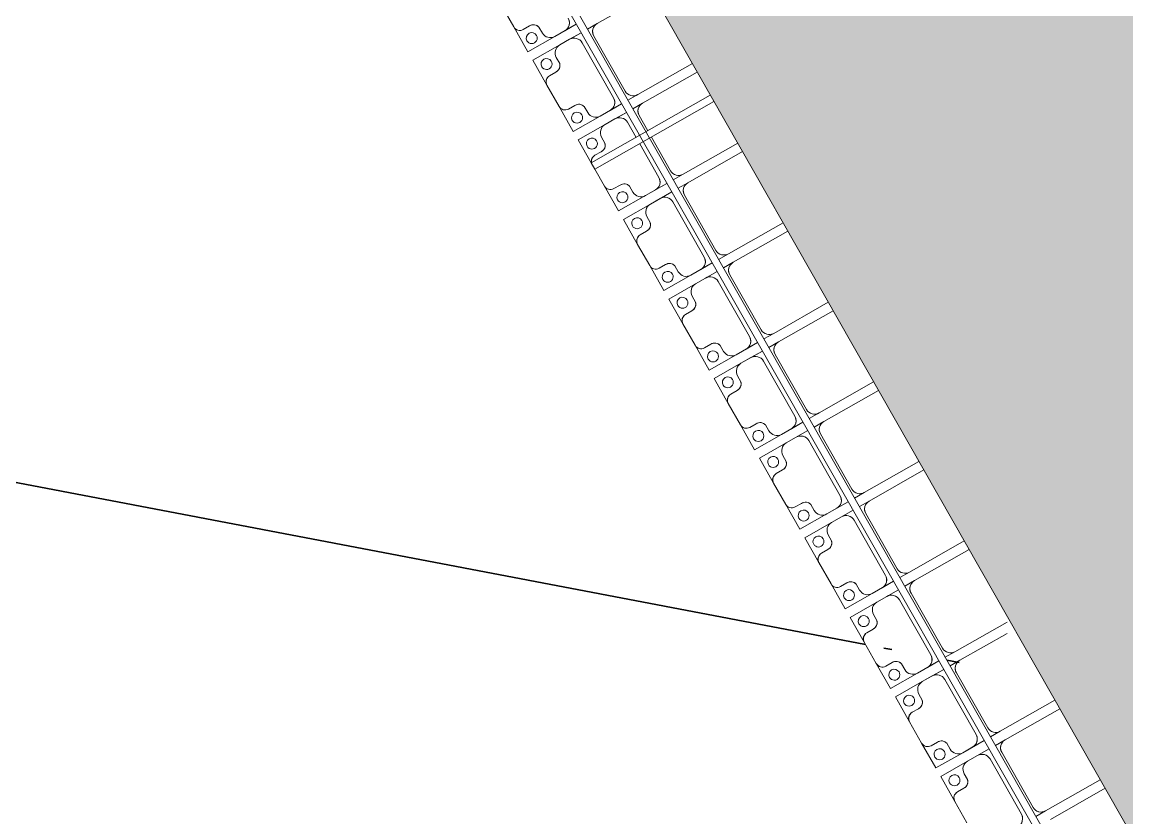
# Model space of a CAD drawing. Header units: millimetres. Extents: x -861324 to 439029, y -308065 to 694685.
# Drawn here: x -188588 to -182556, y -91161 to -86816 of the extents above; entities that cross this region are included whole.
import ezdxf

# ---------------------------------------------------------------- set-up
doc = ezdxf.new("R2010")
doc.units = ezdxf.units.MM
for name, color, linetype, lineweight in [('A-DETL-GENF', 92, 'Continuous', 9), ('A-DETL-THIN', 151, 'Continuous', 9), ('A-GENM', 13, 'Continuous', 9), ('C-TOPO-MAJR', 7, 'Continuous', 35), ('S-BEAM', 12, 'Continuous', 9)]:
    doc.layers.add(name, color=color, linetype=linetype, lineweight=lineweight)

# ---------------------------------------------------------------- blocks, each defined once
blk = doc.blocks.new('Dai phaodi lai - DẢI PHAO ĐI LẠI-25020-BỐ TRÍ BÈ PIN HỒ BẢN MÒNG')
at = {"layer": 'A-GENM', "color": 7}
for p, q in [((80276.8, 0), (80276.8, -343.3)), ((80723.2, -343.3), (80723.2, 0)), ((80776.8, 0), (80776.8, -343.3)), ((81723.2, -343.3), (81723.2, 0)), ((81776.8, 0), (81776.8, -343.3)), ((82223.2, -343.3), (82223.2, 0)), ((83223.2, -343.3), (83223.2, 0)), ((83276.8, 0), (83276.8, -343.3)), ((84223.2, -343.3), (84223.2, 0)), ((84776.8, 0), (84776.8, -343.3)), ((79776.8, 0), (79776.8, -343.3)), ((80223.2, -343.3), (80223.2, 0)), ((81223.2, -343.3), (81223.2, 0)), ((81276.8, 0), (81276.8, -343.3)), ((82276.8, 0), (82276.8, -343.3)), ((82723.2, -343.3), (82723.2, 0)), ((82776.8, 0), (82776.8, -343.3)), ((83723.2, -343.3), (83723.2, -16.2)), ((83776.8, -46.7), (83776.8, -343.3)), ((84276.8, 0), (84276.8, -343.3)), ((84723.2, -343.3), (84723.2, 0)), ((79776.8, -404.5), (79776.8, -343.3)), ((80223.2, -343.3), (80223.2, -404.5)), ((80276.8, -404.5), (80276.8, -343.3)), ((80723.2, -343.3), (80723.2, -404.5)), ((80776.8, -404.5), (80776.8, -343.3)), ((81223.2, -343.3), (81223.2, -404.5)), ((81276.8, -404.5), (81276.8, -343.3)), ((81723.2, -343.3), (81723.2, -404.5)), ((81776.8, -404.5), (81776.8, -343.3)), ((82223.2, -343.3), (82223.2, -404.5)), ((82276.8, -404.5), (82276.8, -343.3)), ((82723.2, -343.3), (82723.2, -404.5)), ((82776.8, -404.5), (82776.8, -343.3)), ((83223.2, -343.3), (83223.2, -404.5)), ((83276.8, -404.5), (83276.8, -343.3)), ((83723.2, -343.3), (83723.2, -404.5)), ((83776.8, -404.5), (83776.8, -343.3)), ((84223.2, -343.3), (84223.2, -404.5)), ((84276.8, -404.5), (84276.8, -343.3)), ((84723.2, -343.3), (84723.2, -404.5)), ((79826.8, -393.3), (80173.2, -393.3)), ((80326.8, -393.3), (80421.5, -393.3)), ((80461.5, -393.3), (80673.2, -393.3)), ((80826.8, -393.3), (81173.2, -393.3)), ((81326.8, -393.3), (81673.2, -393.3)), ((81826.8, -393.3), (82173.2, -393.3)), ((82326.8, -393.3), (82673.2, -393.3)), ((82826.8, -393.3), (83173.2, -393.3)), ((83326.8, -393.3), (83673.2, -393.3)), ((83826.8, -393.3), (84173.2, -393.3)), ((84326.8, -393.3), (84673.2, -393.3)), ((79723.2, -444.5), (79723.2, -516.7)), ((79776.8, -516.7), (79776.8, -444.5)), ((80173.2, -466.7), (79826.8, -466.7)), ((80223.2, -444.5), (80223.2, -516.7)), ((80276.8, -516.7), (80276.8, -444.5)), ((80421.5, -466.7), (80326.8, -466.7)), ((80673.2, -466.7), (80461.5, -466.7)), ((80723.2, -444.5), (80723.2, -516.7)), ((80776.8, -516.7), (80776.8, -444.5)), ((81173.2, -466.7), (80826.8, -466.7)), ((81223.2, -444.5), (81223.2, -516.7)), ((81276.8, -516.7), (81276.8, -444.5)), ((81673.2, -466.7), (81326.8, -466.7)), ((81723.2, -444.5), (81723.2, -516.7)), ((81776.8, -516.7), (81776.8, -444.5)), ((82173.2, -466.7), (81826.8, -466.7)), ((82223.2, -444.5), (82223.2, -516.7)), ((82276.8, -516.7), (82276.8, -444.5)), ((82673.2, -466.7), (82326.8, -466.7)), ((82723.2, -444.5), (82723.2, -516.7)), ((82776.8, -516.7), (82776.8, -444.5)), ((83173.2, -466.7), (82826.8, -466.7)), ((83223.2, -444.5), (83223.2, -516.7)), ((83276.8, -516.7), (83276.8, -444.5)), ((83673.2, -466.7), (83326.8, -466.7)), ((83723.2, -444.5), (83723.2, -516.7)), ((83776.8, -516.7), (83776.8, -444.5)), ((84173.2, -466.7), (83826.8, -466.7)), ((84223.2, -444.5), (84223.2, -516.7)), ((84276.8, -516.7), (84276.8, -444.5)), ((84673.2, -466.7), (84326.8, -466.7)), ((79723.2, -579.3), (79723.2, -516.7)), ((79776.8, -516.7), (79776.8, -579.3)), ((80223.2, -579.3), (80223.2, -516.7)), ((80276.8, -516.7), (80276.8, -579.3)), ((80723.2, -579.3), (80723.2, -516.7)), ((80776.8, -516.7), (80776.8, -579.3)), ((81223.2, -579.3), (81223.2, -516.7)), ((81276.8, -516.7), (81276.8, -579.3)), ((81723.2, -579.3), (81723.2, -516.7)), ((81776.8, -516.7), (81776.8, -579.3)), ((82223.2, -579.3), (82223.2, -516.7)), ((82276.8, -516.7), (82276.8, -579.3)), ((82723.2, -579.3), (82723.2, -516.7)), ((82776.8, -516.7), (82776.8, -579.3)), ((83223.2, -579.3), (83223.2, -516.7)), ((83276.8, -516.7), (83276.8, -579.3)), ((83723.2, -579.3), (83723.2, -516.7)), ((83776.8, -516.7), (83776.8, -579.3)), ((84223.2, -579.3), (84223.2, -516.7)), ((84276.8, -516.7), (84276.8, -579.3)), ((79635.7, -629.3), (79673.2, -629.3)), ((79826.8, -629.3), (79864.3, -629.3)), ((80135.7, -629.3), (80173.2, -629.3)), ((80326.8, -629.3), (80364.3, -629.3)), ((80635.7, -629.3), (80673.2, -629.3)), ((80826.8, -629.3), (80864.3, -629.3)), ((81135.7, -629.3), (81173.2, -629.3)), ((81326.8, -629.3), (81364.3, -629.3)), ((81635.7, -629.3), (81673.2, -629.3)), ((81826.8, -629.3), (81864.3, -629.3)), ((82135.7, -629.3), (82173.2, -629.3)), ((82326.8, -629.3), (82364.3, -629.3)), ((82635.7, -629.3), (82673.2, -629.3)), ((82826.8, -629.3), (82864.3, -629.3)), ((83135.7, -629.3), (83173.2, -629.3)), ((83326.8, -629.3), (83364.3, -629.3)), ((83635.7, -629.3), (83673.2, -629.3)), ((83826.8, -629.3), (83864.3, -629.3)), ((84135.7, -629.3), (84173.2, -629.3)), ((84326.8, -629.3), (84364.3, -629.3)), ((79604.9, -710.4), (79604.9, -670.7)), ((79895.1, -670.7), (79895.1, -710.4)), ((80104.9, -710.4), (80104.9, -670.7)), ((80395.1, -670.7), (80395.1, -710.4)), ((80604.9, -710.4), (80604.9, -670.7)), ((80895.1, -670.7), (80895.1, -710.4)), ((81104.9, -710.4), (81104.9, -670.7)), ((81395.1, -670.7), (81395.1, -710.4)), ((81604.9, -710.4), (81604.9, -670.7)), ((81895.1, -670.7), (81895.1, -710.4)), ((82104.9, -710.4), (82104.9, -670.7)), ((82395.1, -670.7), (82395.1, -710.4)), ((82604.9, -710.4), (82604.9, -670.7)), ((82895.1, -670.7), (82895.1, -710.4)), ((83104.9, -710.4), (83104.9, -670.7)), ((83395.1, -670.7), (83395.1, -710.4)), ((83604.9, -710.4), (83604.9, -670.7)), ((83895.1, -670.7), (83895.1, -710.4)), ((84104.9, -710.4), (84104.9, -670.7)), ((84395.1, -670.7), (84395.1, -710.4)), ((79433.1, -748.4), (79566.9, -748.4)), ((79933.1, -748.4), (80066.9, -748.4)), ((80461.5, -748.4), (80566.9, -748.4)), ((80933.1, -748.4), (81066.9, -748.4)), ((81433.1, -748.4), (81566.9, -748.4)), ((81933.1, -748.4), (82066.9, -748.4)), ((82433.1, -748.4), (82566.9, -748.4)), ((82933.1, -748.4), (83066.9, -748.4)), ((83433.1, -748.4), (83566.9, -748.4)), ((83933.1, -748.4), (84066.9, -748.4)), ((84433.1, -748.4), (84566.9, -748.4))]:
    blk.add_line(p, q, dxfattribs=at)
at = {"layer": 'A-GENM', "color": 9}
for p, q in [((79776.8, -404.5), (79776.8, -343.3)), ((80223.2, -343.3), (80223.2, -404.5)), ((80276.8, -404.5), (80276.8, -343.3)), ((80723.2, -343.3), (80723.2, -404.5)), ((80776.8, -404.5), (80776.8, -343.3)), ((81223.2, -343.3), (81223.2, -404.5)), ((81276.8, -404.5), (81276.8, -343.3)), ((81723.2, -343.3), (81723.2, -404.5)), ((81776.8, -404.5), (81776.8, -343.3)), ((82223.2, -343.3), (82223.2, -404.5)), ((82276.8, -404.5), (82276.8, -343.3)), ((82723.2, -343.3), (82723.2, -404.5)), ((82776.8, -404.5), (82776.8, -343.3)), ((83223.2, -343.3), (83223.2, -404.5)), ((83276.8, -404.5), (83276.8, -343.3)), ((83723.2, -343.3), (83723.2, -404.5)), ((83776.8, -404.5), (83776.8, -343.3)), ((84223.2, -343.3), (84223.2, -404.5)), ((84276.8, -404.5), (84276.8, -343.3)), ((84723.2, -343.3), (84723.2, -404.5)), ((79723.2, -444.5), (79723.2, -579.3)), ((79776.8, -579.3), (79776.8, -444.5)), ((80223.2, -444.5), (80223.2, -579.3)), ((80276.8, -579.3), (80276.8, -444.5)), ((80723.2, -444.5), (80723.2, -579.3)), ((80776.8, -579.3), (80776.8, -444.5)), ((81223.2, -444.5), (81223.2, -579.3)), ((81276.8, -579.3), (81276.8, -444.5)), ((81723.2, -444.5), (81723.2, -579.3)), ((81776.8, -579.3), (81776.8, -444.5)), ((82223.2, -444.5), (82223.2, -579.3)), ((82276.8, -579.3), (82276.8, -444.5)), ((82723.2, -444.5), (82723.2, -579.3)), ((82776.8, -579.3), (82776.8, -444.5)), ((83223.2, -444.5), (83223.2, -579.3)), ((83276.8, -579.3), (83276.8, -444.5)), ((83723.2, -444.5), (83723.2, -579.3)), ((83776.8, -579.3), (83776.8, -444.5)), ((84223.2, -444.5), (84223.2, -579.3)), ((84276.8, -579.3), (84276.8, -444.5)), ((79723.2, -579.3), (79723.2, -748.4)), ((79723.2, -748.4), (79723.2, -579.3)), ((79776.8, -748.4), (79776.8, -579.3)), ((79776.8, -579.3), (79776.8, -748.4)), ((80223.2, -579.3), (80223.2, -748.4)), ((80223.2, -748.4), (80223.2, -579.3)), ((80276.8, -748.4), (80276.8, -579.3)), ((80276.8, -579.3), (80276.8, -748.4)), ((80723.2, -579.3), (80723.2, -748.4)), ((80723.2, -748.4), (80723.2, -579.3)), ((80776.8, -748.4), (80776.8, -579.3)), ((80776.8, -579.3), (80776.8, -748.4)), ((81223.2, -579.3), (81223.2, -748.4)), ((81223.2, -748.4), (81223.2, -579.3)), ((81276.8, -748.4), (81276.8, -579.3)), ((81276.8, -579.3), (81276.8, -748.4)), ((81723.2, -579.3), (81723.2, -748.4)), ((81723.2, -748.4), (81723.2, -579.3)), ((81776.8, -748.4), (81776.8, -579.3)), ((81776.8, -579.3), (81776.8, -748.4)), ((82223.2, -579.3), (82223.2, -748.4)), ((82223.2, -748.4), (82223.2, -579.3)), ((82276.8, -748.4), (82276.8, -579.3)), ((82276.8, -579.3), (82276.8, -748.4)), ((82723.2, -579.3), (82723.2, -748.4)), ((82723.2, -748.4), (82723.2, -579.3)), ((82776.8, -748.4), (82776.8, -579.3)), ((82776.8, -579.3), (82776.8, -748.4)), ((83223.2, -579.3), (83223.2, -748.4)), ((83223.2, -748.4), (83223.2, -579.3)), ((83276.8, -748.4), (83276.8, -579.3)), ((83276.8, -579.3), (83276.8, -748.4)), ((83723.2, -579.3), (83723.2, -748.4)), ((83723.2, -748.4), (83723.2, -579.3)), ((83776.8, -748.4), (83776.8, -579.3)), ((83776.8, -579.3), (83776.8, -748.4)), ((84223.2, -579.3), (84223.2, -748.4)), ((84223.2, -748.4), (84223.2, -579.3)), ((84276.8, -748.4), (84276.8, -579.3)), ((84276.8, -579.3), (84276.8, -748.4)), ((79673.2, -629.3), (79635.7, -629.3)), ((79673.2, -629.3), (79635.7, -629.3)), ((79635.7, -629.3), (79673.2, -629.3)), ((79864.3, -629.3), (79826.8, -629.3)), ((79864.3, -629.3), (79826.8, -629.3)), ((79826.8, -629.3), (79864.3, -629.3)), ((80173.2, -629.3), (80135.7, -629.3)), ((80173.2, -629.3), (80135.7, -629.3)), ((80135.7, -629.3), (80173.2, -629.3)), ((80364.3, -629.3), (80326.8, -629.3)), ((80364.3, -629.3), (80326.8, -629.3)), ((80326.8, -629.3), (80364.3, -629.3)), ((80673.2, -629.3), (80635.7, -629.3)), ((80673.2, -629.3), (80635.7, -629.3)), ((80635.7, -629.3), (80673.2, -629.3)), ((80864.3, -629.3), (80826.8, -629.3)), ((80864.3, -629.3), (80826.8, -629.3)), ((80826.8, -629.3), (80864.3, -629.3)), ((81173.2, -629.3), (81135.7, -629.3)), ((81173.2, -629.3), (81135.7, -629.3)), ((81135.7, -629.3), (81173.2, -629.3)), ((81364.3, -629.3), (81326.8, -629.3)), ((81364.3, -629.3), (81326.8, -629.3)), ((81326.8, -629.3), (81364.3, -629.3)), ((81673.2, -629.3), (81635.7, -629.3)), ((81673.2, -629.3), (81635.7, -629.3)), ((81635.7, -629.3), (81673.2, -629.3)), ((81864.3, -629.3), (81826.8, -629.3)), ((81864.3, -629.3), (81826.8, -629.3)), ((81826.8, -629.3), (81864.3, -629.3)), ((82173.2, -629.3), (82135.7, -629.3)), ((82173.2, -629.3), (82135.7, -629.3)), ((82135.7, -629.3), (82173.2, -629.3)), ((82364.3, -629.3), (82326.8, -629.3)), ((82364.3, -629.3), (82326.8, -629.3)), ((82326.8, -629.3), (82364.3, -629.3)), ((82673.2, -629.3), (82635.7, -629.3)), ((82673.2, -629.3), (82635.7, -629.3)), ((82635.7, -629.3), (82673.2, -629.3)), ((82864.3, -629.3), (82826.8, -629.3)), ((82864.3, -629.3), (82826.8, -629.3)), ((82826.8, -629.3), (82864.3, -629.3)), ((83173.2, -629.3), (83135.7, -629.3)), ((83173.2, -629.3), (83135.7, -629.3)), ((83135.7, -629.3), (83173.2, -629.3)), ((83364.3, -629.3), (83326.8, -629.3)), ((83364.3, -629.3), (83326.8, -629.3)), ((83326.8, -629.3), (83364.3, -629.3)), ((83673.2, -629.3), (83635.7, -629.3)), ((83673.2, -629.3), (83635.7, -629.3)), ((83635.7, -629.3), (83673.2, -629.3)), ((83864.3, -629.3), (83826.8, -629.3)), ((83864.3, -629.3), (83826.8, -629.3)), ((83826.8, -629.3), (83864.3, -629.3)), ((84173.2, -629.3), (84135.7, -629.3)), ((84173.2, -629.3), (84135.7, -629.3)), ((84135.7, -629.3), (84173.2, -629.3)), ((84364.3, -629.3), (84326.8, -629.3)), ((84364.3, -629.3), (84326.8, -629.3)), ((84326.8, -629.3), (84364.3, -629.3)), ((79604.9, -670.7), (79604.9, -710.4)), ((79604.9, -670.7), (79604.9, -710.4)), ((79604.9, -710.4), (79604.9, -670.7)), ((80104.9, -670.7), (80104.9, -710.4)), ((80104.9, -670.7), (80104.9, -710.4)), ((80104.9, -710.4), (80104.9, -670.7)), ((80604.9, -670.7), (80604.9, -710.4)), ((80604.9, -670.7), (80604.9, -710.4)), ((80604.9, -710.4), (80604.9, -670.7)), ((81104.9, -670.7), (81104.9, -710.4)), ((81104.9, -670.7), (81104.9, -710.4)), ((81104.9, -710.4), (81104.9, -670.7)), ((81604.9, -670.7), (81604.9, -710.4)), ((81604.9, -670.7), (81604.9, -710.4)), ((81604.9, -710.4), (81604.9, -670.7)), ((82104.9, -670.7), (82104.9, -710.4)), ((82104.9, -670.7), (82104.9, -710.4)), ((82104.9, -710.4), (82104.9, -670.7)), ((82604.9, -670.7), (82604.9, -710.4)), ((82604.9, -670.7), (82604.9, -710.4)), ((82604.9, -710.4), (82604.9, -670.7)), ((83104.9, -670.7), (83104.9, -710.4)), ((83104.9, -670.7), (83104.9, -710.4)), ((83104.9, -710.4), (83104.9, -670.7)), ((83604.9, -670.7), (83604.9, -710.4)), ((83604.9, -670.7), (83604.9, -710.4)), ((83604.9, -710.4), (83604.9, -670.7)), ((84104.9, -670.7), (84104.9, -710.4)), ((84104.9, -670.7), (84104.9, -710.4)), ((84104.9, -710.4), (84104.9, -670.7)), ((79723.2, -748.4), (79566.9, -748.4)), ((79566.9, -748.4), (79723.2, -748.4)), ((79933.1, -748.4), (79776.8, -748.4)), ((79776.8, -748.4), (79933.1, -748.4)), ((80223.2, -748.4), (80066.9, -748.4)), ((80066.9, -748.4), (80223.2, -748.4)), ((80421.5, -748.4), (80276.8, -748.4)), ((80276.8, -748.4), (80421.5, -748.4)), ((80723.2, -748.4), (80566.9, -748.4)), ((80566.9, -748.4), (80723.2, -748.4)), ((80933.1, -748.4), (80776.8, -748.4)), ((80776.8, -748.4), (80933.1, -748.4)), ((81223.2, -748.4), (81066.9, -748.4)), ((81066.9, -748.4), (81223.2, -748.4)), ((81433.1, -748.4), (81276.8, -748.4)), ((81276.8, -748.4), (81433.1, -748.4)), ((81723.2, -748.4), (81566.9, -748.4)), ((81566.9, -748.4), (81723.2, -748.4)), ((81933.1, -748.4), (81776.8, -748.4)), ((81776.8, -748.4), (81933.1, -748.4)), ((82223.2, -748.4), (82066.9, -748.4)), ((82066.9, -748.4), (82223.2, -748.4)), ((82433.1, -748.4), (82276.8, -748.4)), ((82276.8, -748.4), (82433.1, -748.4)), ((82723.2, -748.4), (82566.9, -748.4)), ((82566.9, -748.4), (82723.2, -748.4)), ((82933.1, -748.4), (82776.8, -748.4)), ((82776.8, -748.4), (82933.1, -748.4)), ((83223.2, -748.4), (83066.9, -748.4)), ((83066.9, -748.4), (83223.2, -748.4)), ((83433.1, -748.4), (83276.8, -748.4)), ((83276.8, -748.4), (83433.1, -748.4)), ((83723.2, -748.4), (83566.9, -748.4)), ((83566.9, -748.4), (83723.2, -748.4)), ((83933.1, -748.4), (83776.8, -748.4)), ((83776.8, -748.4), (83933.1, -748.4)), ((84223.2, -748.4), (84066.9, -748.4)), ((84066.9, -748.4), (84223.2, -748.4)), ((84433.1, -748.4), (84276.8, -748.4)), ((84276.8, -748.4), (84433.1, -748.4))]:
    blk.add_line(p, q, dxfattribs=at)
at = {"layer": 'A-GENM', "color": 7}
for centre, radius, start, end in [((79826.8, -343.3), 50, 180, 270), ((80173.2, -343.3), 50, 270, 0), ((80173.2, -343.3), 50, 300, 0), ((80326.8, -343.3), 50, 180, 270), ((80673.2, -343.3), 50, 270, 0), ((80673.2, -343.3), 50, 300, 0), ((80826.8, -343.3), 50, 180, 270), ((81173.2, -343.3), 50, 270, 0), ((81173.2, -343.3), 50, 300, 0), ((81326.8, -343.3), 50, 180, 270), ((81673.2, -343.3), 50, 270, 0), ((81673.2, -343.3), 50, 300, 0), ((81826.8, -343.3), 50, 180, 270), ((82173.2, -343.3), 50, 270, 0), ((82173.2, -343.3), 50, 300, 0), ((82326.8, -343.3), 50, 180, 270), ((82673.2, -343.3), 50, 270, 0), ((82673.2, -343.3), 50, 300, 0), ((82826.8, -343.3), 50, 180, 270), ((83173.2, -343.3), 50, 270, 0), ((83173.2, -343.3), 50, 300, 0), ((83326.8, -343.3), 50, 180, 270), ((83673.2, -343.3), 50, 270, 0), ((83673.2, -343.3), 50, 300, 0), ((83826.8, -343.3), 50, 180, 270), ((84173.2, -343.3), 50, 270, 0), ((84173.2, -343.3), 50, 300, 0), ((84326.8, -343.3), 50, 180, 270), ((84673.2, -343.3), 50, 270, 0), ((84673.2, -343.3), 50, 300, 0), ((79826.8, -343.3), 50, 210, 270), ((80326.8, -343.3), 50, 210, 270), ((80826.8, -343.3), 50, 210, 270), ((81326.8, -343.3), 50, 210, 270), ((81826.8, -343.3), 50, 210, 270), ((82326.8, -343.3), 50, 210, 270), ((82826.8, -343.3), 50, 210, 270), ((83326.8, -343.3), 50, 210, 270), ((83826.8, -343.3), 50, 210, 270), ((84326.8, -343.3), 50, 210, 270), ((79673.2, -516.7), 50, 360, 90), ((79673.2, -516.7), 50, 30, 90), ((79826.8, -516.7), 50, 90, 180), ((79826.8, -516.7), 50, 120, 180), ((80173.2, -516.7), 50, 360, 90), ((80173.2, -516.7), 50, 30, 90), ((80326.8, -516.7), 50, 90, 180), ((80326.8, -516.7), 50, 120, 180), ((80673.2, -516.7), 50, 360, 90), ((80673.2, -516.7), 50, 30, 90), ((80826.8, -516.7), 50, 90, 180), ((80826.8, -516.7), 50, 120, 180), ((81173.2, -516.7), 50, 360, 90), ((81173.2, -516.7), 50, 30, 90), ((81326.8, -516.7), 50, 90, 180), ((81326.8, -516.7), 50, 120, 180), ((81673.2, -516.7), 50, 360, 90), ((81673.2, -516.7), 50, 30, 90), ((81826.8, -516.7), 50, 90, 180), ((81826.8, -516.7), 50, 120, 180), ((82173.2, -516.7), 50, 360, 90), ((82173.2, -516.7), 50, 30, 90), ((82326.8, -516.7), 50, 90, 180), ((82326.8, -516.7), 50, 120, 180), ((82673.2, -516.7), 50, 360, 90), ((82673.2, -516.7), 50, 30, 90), ((82826.8, -516.7), 50, 90, 180), ((82826.8, -516.7), 50, 120, 180), ((83173.2, -516.7), 50, 360, 90), ((83173.2, -516.7), 50, 30, 90), ((83326.8, -516.7), 50, 90, 180), ((83326.8, -516.7), 50, 120, 180), ((83673.2, -516.7), 50, 360, 90), ((83673.2, -516.7), 50, 30, 90), ((83826.8, -516.7), 50, 90, 180), ((83826.8, -516.7), 50, 120, 180), ((84173.2, -516.7), 50, 360, 90), ((84173.2, -516.7), 50, 30, 90), ((84326.8, -516.7), 50, 90, 180), ((84326.8, -516.7), 50, 120, 180), ((84673.2, -516.7), 50, 360, 90), ((84673.2, -516.7), 50, 30, 90), ((79673.2, -579.3), 50, 270, 360), ((79826.8, -579.3), 50, 180, 270), ((80173.2, -579.3), 50, 270, 360), ((80326.8, -579.3), 50, 180, 270), ((80673.2, -579.3), 50, 270, 360), ((80826.8, -579.3), 50, 180, 270), ((81173.2, -579.3), 50, 270, 360), ((81326.8, -579.3), 50, 180, 270), ((81673.2, -579.3), 50, 270, 360), ((81826.8, -579.3), 50, 180, 270), ((82173.2, -579.3), 50, 270, 360), ((82326.8, -579.3), 50, 180, 270), ((82673.2, -579.3), 50, 270, 360), ((82826.8, -579.3), 50, 180, 270), ((83173.2, -579.3), 50, 270, 360), ((83326.8, -579.3), 50, 180, 270), ((83673.2, -579.3), 50, 270, 360), ((83826.8, -579.3), 50, 180, 270), ((84173.2, -579.3), 50, 270, 360), ((84326.8, -579.3), 50, 180, 270), ((79644.8, -668.2), 40, 103.18854, 183.50807), ((79855.2, -668.2), 40, 356.49193, 76.81146), ((80144.8, -668.2), 40, 103.18854, 183.50807), ((80355.2, -668.2), 40, 356.49193, 76.81146), ((80644.8, -668.2), 40, 103.18854, 183.50807), ((80855.2, -668.2), 40, 356.49193, 76.81146), ((81144.8, -668.2), 40, 103.18854, 183.50807), ((81355.2, -668.2), 40, 356.49193, 76.81146), ((81644.8, -668.2), 40, 103.18854, 183.50807), ((81855.2, -668.2), 40, 356.49193, 76.81146), ((82144.8, -668.2), 40, 103.18854, 183.50807), ((82355.2, -668.2), 40, 356.49193, 76.81146), ((82644.8, -668.2), 40, 103.18854, 183.50807), ((82855.2, -668.2), 40, 356.49193, 76.81146), ((83144.8, -668.2), 40, 103.18854, 183.50807), ((83355.2, -668.2), 40, 356.49193, 76.81146), ((83644.8, -668.2), 40, 103.18854, 183.50807), ((83855.2, -668.2), 40, 356.49193, 76.81146), ((84144.8, -668.2), 40, 103.18854, 183.50807), ((84355.2, -668.2), 40, 356.49193, 76.81146), ((79566.9, -710.4), 38, 270, 0), ((79933.1, -710.4), 38, 180, 270), ((80066.9, -710.4), 38, 270, 0), ((80433.1, -710.4), 38, 180, 255), ((80566.9, -710.4), 38, 270, 0), ((80933.1, -710.4), 38, 180, 270), ((81066.9, -710.4), 38, 270, 0), ((81433.1, -710.4), 38, 180, 270), ((81566.9, -710.4), 38, 270, 0), ((81933.1, -710.4), 38, 180, 270), ((82066.9, -710.4), 38, 270, 0), ((82433.1, -710.4), 38, 180, 270), ((82566.9, -710.4), 38, 270, 0), ((82933.1, -710.4), 38, 180, 270), ((83066.9, -710.4), 38, 270, 0), ((83433.1, -710.4), 38, 180, 270), ((83566.9, -710.4), 38, 270, 0), ((83933.1, -710.4), 38, 180, 270), ((84066.9, -710.4), 38, 270, 0), ((84433.1, -710.4), 38, 180, 270)]:
    blk.add_arc(centre, radius, start, end, dxfattribs=at)
at = {"layer": 'A-GENM', "color": 9}
for centre, radius, start, end in [((79673.2, -579.3), 50, 270, 360), ((79673.2, -579.3), 50, 270, 360), ((79673.2, -579.3), 50, 270, 360), ((79826.8, -579.3), 50, 180, 270), ((79826.8, -579.3), 50, 180, 270), ((79826.8, -579.3), 50, 180, 270), ((80173.2, -579.3), 50, 270, 360), ((80173.2, -579.3), 50, 270, 360), ((80173.2, -579.3), 50, 270, 360), ((80326.8, -579.3), 50, 180, 270), ((80326.8, -579.3), 50, 180, 270), ((80326.8, -579.3), 50, 180, 270), ((80673.2, -579.3), 50, 270, 360), ((80673.2, -579.3), 50, 270, 360), ((80673.2, -579.3), 50, 270, 360), ((80826.8, -579.3), 50, 180, 270), ((80826.8, -579.3), 50, 180, 270), ((80826.8, -579.3), 50, 180, 270), ((81173.2, -579.3), 50, 270, 360), ((81173.2, -579.3), 50, 270, 360), ((81173.2, -579.3), 50, 270, 360), ((81326.8, -579.3), 50, 180, 270), ((81326.8, -579.3), 50, 180, 270), ((81326.8, -579.3), 50, 180, 270), ((81673.2, -579.3), 50, 270, 360), ((81673.2, -579.3), 50, 270, 360), ((81673.2, -579.3), 50, 270, 360), ((81826.8, -579.3), 50, 180, 270), ((81826.8, -579.3), 50, 180, 270), ((81826.8, -579.3), 50, 180, 270), ((82173.2, -579.3), 50, 270, 360), ((82173.2, -579.3), 50, 270, 360), ((82173.2, -579.3), 50, 270, 360), ((82326.8, -579.3), 50, 180, 270), ((82326.8, -579.3), 50, 180, 270), ((82326.8, -579.3), 50, 180, 270), ((82673.2, -579.3), 50, 270, 360), ((82673.2, -579.3), 50, 270, 360), ((82673.2, -579.3), 50, 270, 360), ((82826.8, -579.3), 50, 180, 270), ((82826.8, -579.3), 50, 180, 270), ((82826.8, -579.3), 50, 180, 270), ((83173.2, -579.3), 50, 270, 360), ((83173.2, -579.3), 50, 270, 360), ((83173.2, -579.3), 50, 270, 360), ((83326.8, -579.3), 50, 180, 270), ((83326.8, -579.3), 50, 180, 270), ((83326.8, -579.3), 50, 180, 270), ((83673.2, -579.3), 50, 270, 360), ((83673.2, -579.3), 50, 270, 360), ((83673.2, -579.3), 50, 270, 360), ((83826.8, -579.3), 50, 180, 270), ((83826.8, -579.3), 50, 180, 270), ((83826.8, -579.3), 50, 180, 270), ((84173.2, -579.3), 50, 270, 360), ((84173.2, -579.3), 50, 270, 360), ((84173.2, -579.3), 50, 270, 360), ((84326.8, -579.3), 50, 180, 270), ((84326.8, -579.3), 50, 180, 270), ((84326.8, -579.3), 50, 180, 270), ((79644.8, -668.2), 40, 143.34831, 183.50807), ((79644.8, -668.2), 40, 143.34831, 183.50807), ((79644.8, -668.2), 40, 143.34831, 183.50807), ((79644.8, -668.2), 40, 103.18854, 129.96172), ((79644.8, -668.2), 40, 103.18854, 129.96172), ((79644.8, -668.2), 40, 103.18854, 129.96172), ((79668.4, -693.3), 30, 90, 270), ((79668.4, -693.3), 30, 90, 270), ((79668.4, -693.3), 30, 270, 90), ((79668.4, -693.3), 30, 270, 90), ((79831.6, -693.3), 30, 90, 270), ((79831.6, -693.3), 30, 90, 270), ((79831.6, -693.3), 30, 270, 90), ((79831.6, -693.3), 30, 270, 90), ((79855.2, -668.2), 40, 63.42487, 76.81146), ((79855.2, -668.2), 40, 63.42487, 76.81146), ((79855.2, -668.2), 40, 63.42487, 76.81146), ((79855.2, -668.2), 40, 356.49193, 50.03828), ((79855.2, -668.2), 40, 356.49193, 50.03828), ((79855.2, -668.2), 40, 356.49193, 50.03828), ((80144.8, -668.2), 40, 143.34831, 183.50807), ((80144.8, -668.2), 40, 143.34831, 183.50807), ((80144.8, -668.2), 40, 143.34831, 183.50807), ((80144.8, -668.2), 40, 103.18854, 129.96172), ((80144.8, -668.2), 40, 103.18854, 129.96172), ((80144.8, -668.2), 40, 103.18854, 129.96172), ((80168.4, -693.3), 30, 90, 270), ((80168.4, -693.3), 30, 90, 270), ((80168.4, -693.3), 30, 270, 90), ((80168.4, -693.3), 30, 270, 90), ((80331.6, -693.3), 30, 90, 270), ((80331.6, -693.3), 30, 90, 270), ((80331.6, -693.3), 30, 270, 90), ((80331.6, -693.3), 30, 270, 90), ((80355.2, -668.2), 40, 63.42487, 76.81146), ((80355.2, -668.2), 40, 63.42487, 76.81146), ((80355.2, -668.2), 40, 63.42487, 76.81146), ((80355.2, -668.2), 40, 356.49193, 50.03828), ((80355.2, -668.2), 40, 356.49193, 50.03828), ((80355.2, -668.2), 40, 356.49193, 50.03828), ((80644.8, -668.2), 40, 143.34831, 183.50807), ((80644.8, -668.2), 40, 143.34831, 183.50807), ((80644.8, -668.2), 40, 143.34831, 183.50807), ((80644.8, -668.2), 40, 103.18854, 129.96172), ((80644.8, -668.2), 40, 103.18854, 129.96172), ((80644.8, -668.2), 40, 103.18854, 129.96172), ((80668.4, -693.3), 30, 90, 270), ((80668.4, -693.3), 30, 90, 270), ((80668.4, -693.3), 30, 270, 90), ((80668.4, -693.3), 30, 270, 90), ((80831.6, -693.3), 30, 90, 270), ((80831.6, -693.3), 30, 90, 270), ((80831.6, -693.3), 30, 270, 90), ((80831.6, -693.3), 30, 270, 90), ((80855.2, -668.2), 40, 63.42487, 76.81146), ((80855.2, -668.2), 40, 63.42487, 76.81146), ((80855.2, -668.2), 40, 63.42487, 76.81146), ((80855.2, -668.2), 40, 356.49193, 50.03828), ((80855.2, -668.2), 40, 356.49193, 50.03828), ((80855.2, -668.2), 40, 356.49193, 50.03828), ((81144.8, -668.2), 40, 143.34831, 183.50807), ((81144.8, -668.2), 40, 143.34831, 183.50807), ((81144.8, -668.2), 40, 143.34831, 183.50807), ((81144.8, -668.2), 40, 103.18854, 129.96172), ((81144.8, -668.2), 40, 103.18854, 129.96172), ((81144.8, -668.2), 40, 103.18854, 129.96172), ((81168.4, -693.3), 30, 90, 270), ((81168.4, -693.3), 30, 90, 270), ((81168.4, -693.3), 30, 270, 90), ((81168.4, -693.3), 30, 270, 90), ((81331.6, -693.3), 30, 90, 270), ((81331.6, -693.3), 30, 90, 270), ((81331.6, -693.3), 30, 270, 90), ((81331.6, -693.3), 30, 270, 90), ((81355.2, -668.2), 40, 63.42487, 76.81146), ((81355.2, -668.2), 40, 63.42487, 76.81146), ((81355.2, -668.2), 40, 63.42487, 76.81146), ((81355.2, -668.2), 40, 356.49193, 50.03828), ((81355.2, -668.2), 40, 356.49193, 50.03828), ((81355.2, -668.2), 40, 356.49193, 50.03828), ((81644.8, -668.2), 40, 143.34831, 183.50807), ((81644.8, -668.2), 40, 143.34831, 183.50807), ((81644.8, -668.2), 40, 143.34831, 183.50807), ((81644.8, -668.2), 40, 103.18854, 129.96172), ((81644.8, -668.2), 40, 103.18854, 129.96172), ((81644.8, -668.2), 40, 103.18854, 129.96172), ((81668.4, -693.3), 30, 90, 270), ((81668.4, -693.3), 30, 90, 270), ((81668.4, -693.3), 30, 270, 90), ((81668.4, -693.3), 30, 270, 90), ((81831.6, -693.3), 30, 90, 270), ((81831.6, -693.3), 30, 90, 270), ((81831.6, -693.3), 30, 270, 90), ((81831.6, -693.3), 30, 270, 90), ((81855.2, -668.2), 40, 63.42487, 76.81146), ((81855.2, -668.2), 40, 63.42487, 76.81146), ((81855.2, -668.2), 40, 63.42487, 76.81146), ((81855.2, -668.2), 40, 356.49193, 50.03828), ((81855.2, -668.2), 40, 356.49193, 50.03828), ((81855.2, -668.2), 40, 356.49193, 50.03828), ((82144.8, -668.2), 40, 143.34831, 183.50807), ((82144.8, -668.2), 40, 143.34831, 183.50807), ((82144.8, -668.2), 40, 143.34831, 183.50807), ((82144.8, -668.2), 40, 103.18854, 129.96172), ((82144.8, -668.2), 40, 103.18854, 129.96172), ((82144.8, -668.2), 40, 103.18854, 129.96172), ((82168.4, -693.3), 30, 90, 270), ((82168.4, -693.3), 30, 90, 270), ((82168.4, -693.3), 30, 270, 90), ((82168.4, -693.3), 30, 270, 90), ((82331.6, -693.3), 30, 90, 270), ((82331.6, -693.3), 30, 90, 270), ((82331.6, -693.3), 30, 270, 90), ((82331.6, -693.3), 30, 270, 90), ((82355.2, -668.2), 40, 63.42487, 76.81146), ((82355.2, -668.2), 40, 63.42487, 76.81146), ((82355.2, -668.2), 40, 63.42487, 76.81146), ((82355.2, -668.2), 40, 356.49193, 50.03828), ((82355.2, -668.2), 40, 356.49193, 50.03828), ((82355.2, -668.2), 40, 356.49193, 50.03828), ((82644.8, -668.2), 40, 143.34831, 183.50807), ((82644.8, -668.2), 40, 143.34831, 183.50807), ((82644.8, -668.2), 40, 143.34831, 183.50807), ((82644.8, -668.2), 40, 103.18854, 129.96172), ((82644.8, -668.2), 40, 103.18854, 129.96172), ((82644.8, -668.2), 40, 103.18854, 129.96172), ((82668.4, -693.3), 30, 90, 270), ((82668.4, -693.3), 30, 90, 270), ((82668.4, -693.3), 30, 270, 90), ((82668.4, -693.3), 30, 270, 90), ((82831.6, -693.3), 30, 90, 270), ((82831.6, -693.3), 30, 90, 270), ((82831.6, -693.3), 30, 270, 90), ((82831.6, -693.3), 30, 270, 90), ((82855.2, -668.2), 40, 63.42487, 76.81146), ((82855.2, -668.2), 40, 63.42487, 76.81146), ((82855.2, -668.2), 40, 63.42487, 76.81146), ((82855.2, -668.2), 40, 356.49193, 50.03828), ((82855.2, -668.2), 40, 356.49193, 50.03828), ((82855.2, -668.2), 40, 356.49193, 50.03828), ((83144.8, -668.2), 40, 143.34831, 183.50807), ((83144.8, -668.2), 40, 143.34831, 183.50807), ((83144.8, -668.2), 40, 143.34831, 183.50807), ((83144.8, -668.2), 40, 103.18854, 129.96172), ((83144.8, -668.2), 40, 103.18854, 129.96172), ((83144.8, -668.2), 40, 103.18854, 129.96172), ((83168.4, -693.3), 30, 90, 270), ((83168.4, -693.3), 30, 90, 270), ((83168.4, -693.3), 30, 270, 90), ((83168.4, -693.3), 30, 270, 90), ((83331.6, -693.3), 30, 90, 270), ((83331.6, -693.3), 30, 90, 270), ((83331.6, -693.3), 30, 270, 90), ((83331.6, -693.3), 30, 270, 90), ((83355.2, -668.2), 40, 63.42487, 76.81146), ((83355.2, -668.2), 40, 63.42487, 76.81146), ((83355.2, -668.2), 40, 63.42487, 76.81146), ((83355.2, -668.2), 40, 356.49193, 50.03828), ((83355.2, -668.2), 40, 356.49193, 50.03828), ((83355.2, -668.2), 40, 356.49193, 50.03828), ((83644.8, -668.2), 40, 143.34831, 183.50807), ((83644.8, -668.2), 40, 143.34831, 183.50807), ((83644.8, -668.2), 40, 143.34831, 183.50807), ((83644.8, -668.2), 40, 103.18854, 129.96172), ((83644.8, -668.2), 40, 103.18854, 129.96172), ((83644.8, -668.2), 40, 103.18854, 129.96172), ((83668.4, -693.3), 30, 90, 270), ((83668.4, -693.3), 30, 90, 270), ((83668.4, -693.3), 30, 270, 90), ((83668.4, -693.3), 30, 270, 90), ((83831.6, -693.3), 30, 90, 270), ((83831.6, -693.3), 30, 90, 270), ((83831.6, -693.3), 30, 270, 90), ((83831.6, -693.3), 30, 270, 90), ((83855.2, -668.2), 40, 63.42487, 76.81146), ((83855.2, -668.2), 40, 63.42487, 76.81146), ((83855.2, -668.2), 40, 63.42487, 76.81146), ((83855.2, -668.2), 40, 356.49193, 50.03828), ((83855.2, -668.2), 40, 356.49193, 50.03828), ((83855.2, -668.2), 40, 356.49193, 50.03828), ((84144.8, -668.2), 40, 143.34831, 183.50807), ((84144.8, -668.2), 40, 143.34831, 183.50807), ((84144.8, -668.2), 40, 143.34831, 183.50807), ((84144.8, -668.2), 40, 103.18854, 129.96172), ((84144.8, -668.2), 40, 103.18854, 129.96172), ((84144.8, -668.2), 40, 103.18854, 129.96172), ((84168.4, -693.3), 30, 90, 270), ((84168.4, -693.3), 30, 90, 270), ((84168.4, -693.3), 30, 270, 90), ((84168.4, -693.3), 30, 270, 90), ((84331.6, -693.3), 30, 90, 270), ((84331.6, -693.3), 30, 90, 270), ((84331.6, -693.3), 30, 270, 90), ((84331.6, -693.3), 30, 270, 90), ((84355.2, -668.2), 40, 63.42487, 76.81146), ((84355.2, -668.2), 40, 63.42487, 76.81146), ((84355.2, -668.2), 40, 63.42487, 76.81146), ((84355.2, -668.2), 40, 356.49193, 50.03828), ((84355.2, -668.2), 40, 356.49193, 50.03828), ((84355.2, -668.2), 40, 356.49193, 50.03828), ((79566.9, -710.4), 38, 270, 0), ((79566.9, -710.4), 38, 270, 360), ((79566.9, -710.4), 38, 270, 0), ((79933.1, -710.4), 38, 195, 270), ((79933.1, -710.4), 38, 195, 270), ((79933.1, -710.4), 38, 195, 270), ((80066.9, -710.4), 38, 270, 0), ((80066.9, -710.4), 38, 270, 360), ((80066.9, -710.4), 38, 270, 0), ((80433.1, -710.4), 38, 195, 255), ((80433.1, -710.4), 38, 195, 255), ((80433.1, -710.4), 38, 195, 255), ((80566.9, -710.4), 38, 270, 0), ((80566.9, -710.4), 38, 270, 360), ((80566.9, -710.4), 38, 270, 0), ((80933.1, -710.4), 38, 195, 270), ((80933.1, -710.4), 38, 195, 270), ((80933.1, -710.4), 38, 195, 270), ((81066.9, -710.4), 38, 270, 0), ((81066.9, -710.4), 38, 270, 360), ((81066.9, -710.4), 38, 270, 0), ((81433.1, -710.4), 38, 195, 270), ((81433.1, -710.4), 38, 195, 270), ((81433.1, -710.4), 38, 195, 270), ((81566.9, -710.4), 38, 270, 0), ((81566.9, -710.4), 38, 270, 360), ((81566.9, -710.4), 38, 270, 0), ((81933.1, -710.4), 38, 195, 270), ((81933.1, -710.4), 38, 195, 270), ((81933.1, -710.4), 38, 195, 270), ((82066.9, -710.4), 38, 270, 0), ((82066.9, -710.4), 38, 270, 360), ((82066.9, -710.4), 38, 270, 0), ((82433.1, -710.4), 38, 195, 270), ((82433.1, -710.4), 38, 195, 270), ((82433.1, -710.4), 38, 195, 270), ((82566.9, -710.4), 38, 270, 0), ((82566.9, -710.4), 38, 270, 360), ((82566.9, -710.4), 38, 270, 0), ((82933.1, -710.4), 38, 195, 270), ((82933.1, -710.4), 38, 195, 270), ((82933.1, -710.4), 38, 195, 270), ((83066.9, -710.4), 38, 270, 0), ((83066.9, -710.4), 38, 270, 360), ((83066.9, -710.4), 38, 270, 0), ((83433.1, -710.4), 38, 195, 270), ((83433.1, -710.4), 38, 195, 270), ((83433.1, -710.4), 38, 195, 270), ((83566.9, -710.4), 38, 270, 0), ((83566.9, -710.4), 38, 270, 360), ((83566.9, -710.4), 38, 270, 0), ((83933.1, -710.4), 38, 195, 270), ((83933.1, -710.4), 38, 195, 270), ((83933.1, -710.4), 38, 195, 270), ((84066.9, -710.4), 38, 270, 0), ((84066.9, -710.4), 38, 270, 360), ((84066.9, -710.4), 38, 270, 0), ((84433.1, -710.4), 38, 195, 270), ((84433.1, -710.4), 38, 195, 270), ((84433.1, -710.4), 38, 195, 270)]:
    blk.add_arc(centre, radius, start, end, dxfattribs=at)
blk = doc.blocks.new('Dầm C52 - Dầm C52-V170-BỐ TRÍ BÈ PIN HỒ BẢN MÒNG')
at = {"layer": 'S-BEAM', "color": 7}
for p, q in [((-52556.1, 20), (52556.1, 20)), ((52556.1, -20), (-52556.1, -20))]:
    blk.add_line(p, q, dxfattribs=at)
blk = doc.blocks.new('Dầm C52 - Hộp 40x60-25903-BỐ TRÍ BÈ PIN HỒ BẢN MÒNG')
at = {"layer": 'S-BEAM', "color": 7}
for p, q in [((55228.8, 20), (55977.2, 20)), ((55977.2, 20), (55977.2, -20)), ((55977.2, -20), (55228.8, -20))]:
    blk.add_line(p, q, dxfattribs=at)
blk = doc.blocks.new('HOBANMONG_BEPIN 5_rvt-1-BỐ TRÍ BÈ PIN HỒ BẢN MÒNG')
at = {"layer": 'A-GENM', "lineweight": 9, "rotation": 299.6620124026263}
blk.add_blockref('Dai phaodi lai - DẢI PHAO ĐI LẠI-25020-BỐ TRÍ BÈ PIN HỒ BẢN MÒNG', (-224629.5, -17331.2), dxfattribs=at)
at = {"layer": 'S-BEAM', "lineweight": 9}
for name, p, rotation in [('Dầm C52 - Dầm C52-V170-BỐ TRÍ BÈ PIN HỒ BẢN MÒNG', (-199292.3, -62678.4), 119.6620124026264), ('Dầm C52 - Hộp 40x60-25903-BỐ TRÍ BÈ PIN HỒ BẢN MÒNG', (-136828.8, -59899.8), 209.6620124026261)]:
    blk.add_blockref(name, p, dxfattribs=dict(at, rotation=rotation))

msp = doc.modelspace()

# ---------------------------------------------------------------- hatches: boundary and pattern name
at = {"layer": 'A-DETL-GENF'}
msp.add_hatch(color=8, dxfattribs=at).paths.add_polyline_path([(-173161.7, -107703), (-77659.8, -53313.6), (-150902.4, 75292.3), (-214161.5, 39265.5), (-192386.7, 1031.4), (-224629.5, -17331.2), (-174039.6, -106161.4)])

# ---------------------------------------------------------------- linework, layer by layer
at = {"layer": 'A-DETL-THIN'}
msp.add_line((-224629.5, -17331.2), (-173161.7, -107703), dxfattribs=at)
at = {"layer": 'C-TOPO-MAJR'}
for p, q in [((-191393, -88801.7), (-183982.9, -90214.4)), ((-183882.6, -90233.5), (-183839.9, -90241.6)), ((-183539, -90299), (-183471.5, -90311.9))]:
    msp.add_line(p, q, dxfattribs=at)

# ---------------------------------------------------------------- block references
at = {"lineweight": 5}
msp.add_blockref('HOBANMONG_BEPIN 5_rvt-1-BỐ TRÍ BÈ PIN HỒ BẢN MÒNG', (0, 0), dxfattribs=at)

doc.saveas('drawing.dxf')
